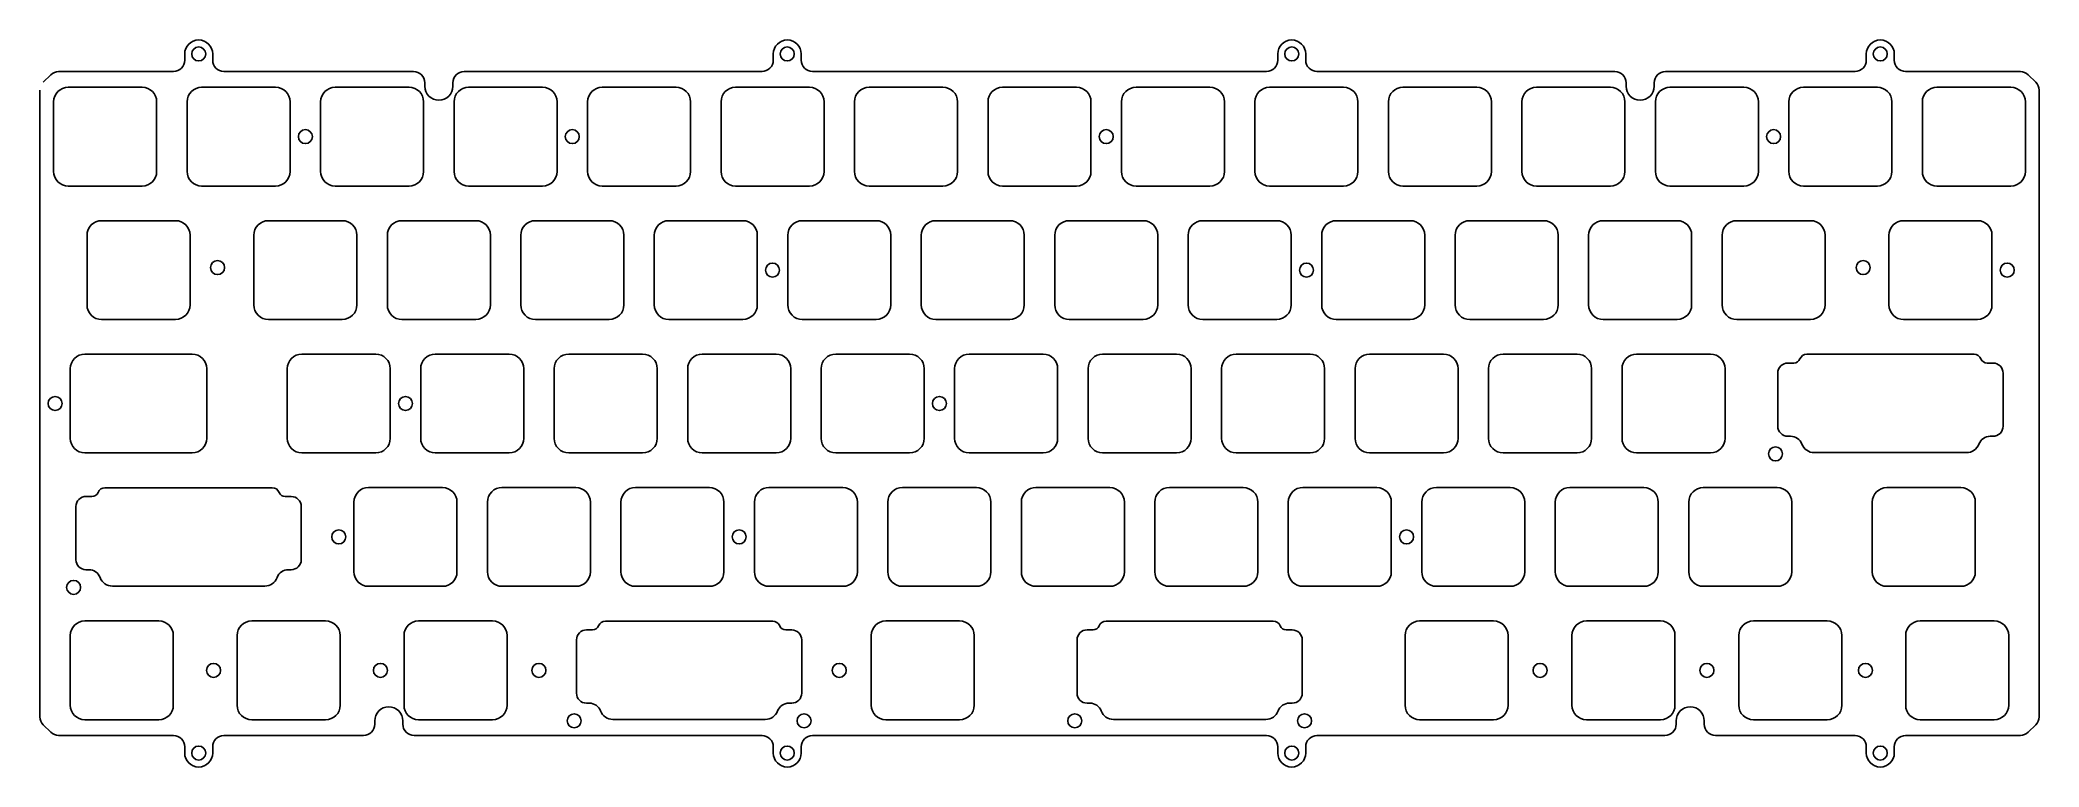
# Model space of a CAD drawing. Header units: millimetres. Extents: x -9 to 276, y -90 to 14.
import ezdxf

# ---------------------------------------------------------------- set-up
doc = ezdxf.new("R2010")
doc.units = ezdxf.units.MM
doc.layers.add('BLACK', color=7, linetype='CONTINUOUS')

msp = doc.modelspace()

# ---------------------------------------------------------------- linework, layer by layer
at = {"layer": 'BLACK', "linetype": 'Continuous'}
for p, q in [((11.35, 11.8), (11.35, 10.9)), ((15.35, 10.9), (15.35, 11.8)), ((95.35, 11.8), (95.35, 10.9)), ((99.35, 10.9), (99.35, 11.8)), ((167.35, 11.8), (167.35, 10.9)), ((171.35, 10.9), (171.35, 11.8)), ((251.35, 11.8), (251.35, 10.9)), ((255.35, 10.9), (255.35, 11.8)), ((-7.768632, 8.831368), (-8.83137, 7.76863)), ((9.75, 9.3), (-6.637257, 9.3)), ((44.025, 9.3), (16.95, 9.3)), ((93.75, 9.3), (51.225, 9.3)), ((165.75, 9.3), (100.95, 9.3)), ((215.475, 9.3), (172.95, 9.3)), ((249.75, 9.3), (222.675, 9.3)), ((273.3373, 9.3), (256.95, 9.3)), ((275.5313, 7.7687), (274.468629, 8.831371)), ((-9.3, 6.637258), (-9.3, -82.837257)), ((5.275, 7.05), (-5.275001, 7.05)), ((24.325, 7.05), (13.774999, 7.05)), ((43.375, 7.05), (32.824999, 7.05)), ((45.625, 7.7), (45.625001, 7.7)), ((45.625001, 7.199502), (45.625001, 7.7)), ((49.625001, 7.7), (49.625001, 7.199502)), ((62.425, 7.05), (51.874999, 7.05)), ((81.475, 7.05), (70.924999, 7.05)), ((100.525, 7.05), (89.974999, 7.05)), ((119.575, 7.05), (109.024999, 7.05)), ((138.625, 7.05), (128.074999, 7.05)), ((157.675, 7.05), (147.124999, 7.05)), ((176.725, 7.05), (166.174999, 7.05)), ((195.775, 7.05), (185.224999, 7.05)), ((214.825, 7.05), (204.274999, 7.05)), ((217.075, 7.7), (217.074997, 7.7)), ((217.074997, 7.199493), (217.074997, 7.7)), ((221.074997, 7.7), (221.074997, 7.199493)), ((233.875, 7.05), (223.324999, 7.05)), ((252.925, 7.05), (242.374999, 7.05)), ((271.975, 7.05), (261.424999, 7.05)), ((275.999982, 6.6372), (276, 6.6372)), ((276, -82.8373), (276, 6.6372)), ((-7.35, 4.975), (-7.35, -4.975001)), ((7.35, 4.975), (7.35, -4.975)), ((11.7, 4.975), (11.7, -4.975001)), ((26.4, 4.975), (26.4, -4.975)), ((30.75, 4.975), (30.75, -4.975001)), ((45.45, 4.975), (45.45, -4.975)), ((49.8, 4.975), (49.8, -4.975001)), ((64.5, 4.975), (64.5, -4.975)), ((68.85, 4.975), (68.85, -4.975001)), ((83.55, 4.975), (83.55, -4.975)), ((87.9, 4.975), (87.9, -4.975001)), ((102.6, 4.975), (102.6, -4.975)), ((106.95, 4.975), (106.95, -4.975001)), ((121.65, 4.975), (121.65, -4.975)), ((126, 4.975), (126, -4.975001)), ((140.7, 4.975), (140.7, -4.975)), ((145.05, 4.975), (145.05, -4.975001)), ((159.75, 4.975), (159.75, -4.975)), ((164.1, 4.975), (164.1, -4.975001)), ((178.8, 4.975), (178.8, -4.975)), ((183.15, 4.975), (183.15, -4.975001)), ((197.85, 4.975), (197.85, -4.975)), ((202.2, 4.975), (202.2, -4.975001)), ((216.9, 4.975), (216.9, -4.975)), ((221.25, 4.975), (221.25, -4.975001)), ((235.95, 4.975), (235.95, -4.975)), ((240.3, 4.975), (240.3, -4.975001)), ((255, 4.975), (255, -4.975)), ((259.35, 4.975), (259.35, -4.975001)), ((274.05, 4.975), (274.05, -4.975)), ((5.275, -7.05), (-5.275, -7.05)), ((24.325, -7.05), (13.775, -7.05)), ((43.375, -7.05), (32.825, -7.05)), ((62.425, -7.05), (51.875, -7.05)), ((81.475, -7.05), (70.925, -7.05)), ((100.525, -7.05), (89.975, -7.05)), ((119.575, -7.05), (109.025, -7.05)), ((138.625, -7.05), (128.075, -7.05)), ((157.675, -7.05), (147.125, -7.05)), ((176.725, -7.05), (166.175, -7.05)), ((195.775, -7.05), (185.225, -7.05)), ((214.825, -7.05), (204.275, -7.05)), ((233.875, -7.05), (223.325, -7.05)), ((252.925, -7.05), (242.375, -7.05)), ((271.975, -7.05), (261.425, -7.05)), ((-2.587499, -14.075), (-2.587499, -24.025001)), ((10.037501, -12), (-0.5125, -12)), ((12.112501, -14.075), (12.112501, -24.025)), ((21.225, -14.075), (21.225, -24.025001)), ((33.85, -12), (23.299999, -12)), ((35.925, -14.075), (35.925, -24.025)), ((40.275, -14.075), (40.275, -24.025001)), ((52.9, -12), (42.349999, -12)), ((54.975, -14.075), (54.975, -24.025)), ((59.325, -14.075), (59.325, -24.025001)), ((71.95, -12), (61.399999, -12)), ((74.025, -14.075), (74.025, -24.025)), ((78.375, -14.075), (78.375, -24.025001)), ((91, -12), (80.449999, -12)), ((93.075, -14.075), (93.075, -24.025)), ((97.425, -14.075), (97.425, -24.025001)), ((110.05, -12), (99.499999, -12)), ((112.125, -14.075), (112.125, -24.025)), ((116.475, -14.075), (116.475, -24.025001)), ((129.1, -12), (118.549999, -12)), ((131.175, -14.075), (131.175, -24.025)), ((135.525, -14.075), (135.525, -24.025001)), ((148.15, -12), (137.599999, -12)), ((150.225, -14.075), (150.225, -24.025)), ((154.575, -14.075), (154.575, -24.025001)), ((167.2, -12), (156.649999, -12)), ((169.275, -14.075), (169.275, -24.025)), ((173.625, -14.075), (173.625, -24.025001)), ((186.25, -12), (175.699999, -12)), ((188.325, -14.075), (188.325, -24.025)), ((192.675, -14.075), (192.675, -24.025001)), ((205.3, -12), (194.749999, -12)), ((207.375, -14.075), (207.375, -24.025)), ((211.725, -14.075), (211.725, -24.025001)), ((224.35, -12), (213.799999, -12)), ((226.425, -14.075), (226.425, -24.025)), ((230.775, -14.075), (230.775, -24.025001)), ((243.4, -12), (232.849999, -12)), ((245.475, -14.075), (245.475, -24.025)), ((254.5875, -14.075), (254.5875, -24.025001)), ((267.2125, -12), (256.662499, -12)), ((269.2875, -14.075), (269.2875, -24.025)), ((10.037501, -26.1), (-0.512499, -26.1)), ((33.85, -26.1), (23.3, -26.1)), ((52.9, -26.1), (42.35, -26.1)), ((71.95, -26.1), (61.4, -26.1)), ((91, -26.1), (80.45, -26.1)), ((110.05, -26.1), (99.5, -26.1)), ((129.1, -26.1), (118.55, -26.1)), ((148.15, -26.1), (137.6, -26.1)), ((167.2, -26.1), (156.65, -26.1)), ((186.25, -26.1), (175.7, -26.1)), ((205.3, -26.1), (194.75, -26.1)), ((224.35, -26.1), (213.8, -26.1)), ((243.4, -26.1), (232.85, -26.1)), ((267.2125, -26.1), (256.6625, -26.1)), ((12.41875, -31.05), (-2.893751, -31.05)), ((38.6125, -31.05), (28.062499, -31.05)), ((57.6625, -31.05), (47.112499, -31.05)), ((76.7125, -31.05), (66.162499, -31.05)), ((95.7625, -31.05), (85.212499, -31.05)), ((114.8125, -31.05), (104.262499, -31.05)), ((133.8625, -31.05), (123.312499, -31.05)), ((152.9125, -31.05), (142.362499, -31.05)), ((171.9625, -31.05), (161.412499, -31.05)), ((191.0125, -31.05), (180.462499, -31.05)), ((210.0625, -31.05), (199.512499, -31.05)), ((229.1125, -31.05), (218.562499, -31.05)), ((242.866125, -31.072411), (242.866125, -31.0724)), ((242.866125, -31.0724), (266.721325, -31.0724)), ((-4.96875, -33.125), (-4.96875, -43.075001)), ((14.49375, -33.125), (14.49375, -43.075)), ((25.9875, -33.125), (25.9875, -43.075001)), ((40.6875, -33.125), (40.6875, -43.075)), ((45.0375, -33.125), (45.0375, -43.075001)), ((59.7375, -33.125), (59.7375, -43.075)), ((64.0875, -33.125), (64.0875, -43.075001)), ((78.7875, -33.125), (78.7875, -43.075)), ((83.1375, -33.125), (83.1375, -43.075001)), ((97.8375, -33.125), (97.8375, -43.075)), ((102.1875, -33.125), (102.1875, -43.075001)), ((116.8875, -33.125), (116.8875, -43.075)), ((121.2375, -33.125), (121.2375, -43.075001)), ((135.9375, -33.125), (135.9375, -43.075)), ((140.2875, -33.125), (140.2875, -43.075001)), ((154.9875, -33.125), (154.9875, -43.075)), ((159.3375, -33.125), (159.3375, -43.075001)), ((174.0375, -33.125), (174.0375, -43.075)), ((178.3875, -33.125), (178.3875, -43.075001)), ((193.0875, -33.125), (193.0875, -43.075)), ((197.4375, -33.125), (197.4375, -43.075001)), ((212.1375, -33.125), (212.1375, -43.075)), ((216.4875, -33.125), (216.4875, -43.075001)), ((231.1875, -33.125), (231.1875, -43.075)), ((238.718235, -41.35044), (238.718235, -33.7497)), ((240.155262, -32.32456), (241.008825, -32.32456)), ((241.008825, -32.324548), (241.008825, -32.32456)), ((268.578525, -32.32456), (269.444125, -32.32456)), ((270.869115, -33.74956), (270.869115, -41.3504)), ((240.547325, -42.77544), (240.143225, -42.77544)), ((269.432208, -42.77544), (269.040075, -42.77544)), ((12.41875, -45.15), (-2.89375, -45.15)), ((38.6125, -45.15), (28.0625, -45.15)), ((57.6625, -45.15), (47.1125, -45.15)), ((76.7125, -45.15), (66.1625, -45.15)), ((95.7625, -45.15), (85.2125, -45.15)), ((114.8125, -45.15), (104.2625, -45.15)), ((133.8625, -45.15), (123.3125, -45.15)), ((152.9125, -45.15), (142.3625, -45.15)), ((171.9625, -45.15), (161.4125, -45.15)), ((191.0125, -45.15), (180.4625, -45.15)), ((210.0625, -45.15), (199.5125, -45.15)), ((229.1125, -45.15), (218.5625, -45.15)), ((265.669175, -45.11191), (243.918325, -45.11191)), ((-0.021375, -50.122411), (-0.021375, -50.1224)), ((-0.021375, -50.1224), (23.833825, -50.1224)), ((48.1375, -50.1), (37.587499, -50.1)), ((67.1875, -50.1), (56.637499, -50.1)), ((86.2375, -50.1), (75.687499, -50.1)), ((105.2875, -50.1), (94.737499, -50.1)), ((124.3375, -50.1), (113.787499, -50.1)), ((143.3875, -50.1), (132.837499, -50.1)), ((162.4375, -50.1), (151.887499, -50.1)), ((181.4875, -50.1), (170.937499, -50.1)), ((200.5375, -50.1), (189.987499, -50.1)), ((219.5875, -50.1), (209.037499, -50.1)), ((238.6375, -50.1), (228.087499, -50.1)), ((264.83125, -50.1), (254.281249, -50.1)), ((-4.169265, -60.40044), (-4.169265, -52.7997)), ((-2.732238, -51.37456), (-1.878675, -51.37456)), ((-1.878675, -51.374548), (-1.878675, -51.37456)), ((25.691025, -51.37456), (26.556625, -51.37456)), ((27.981615, -52.79956), (27.981615, -60.4004)), ((35.5125, -52.175), (35.5125, -62.125001)), ((50.2125, -52.175), (50.2125, -62.125)), ((54.5625, -52.175), (54.5625, -62.125001)), ((69.2625, -52.175), (69.2625, -62.125)), ((73.6125, -52.175), (73.6125, -62.125001)), ((88.3125, -52.175), (88.3125, -62.125)), ((92.6625, -52.175), (92.6625, -62.125001)), ((107.3625, -52.175), (107.3625, -62.125)), ((111.7125, -52.175), (111.7125, -62.125001)), ((126.4125, -52.175), (126.4125, -62.125)), ((130.7625, -52.175), (130.7625, -62.125001)), ((145.4625, -52.175), (145.4625, -62.125)), ((149.8125, -52.175), (149.8125, -62.125001)), ((164.5125, -52.175), (164.5125, -62.125)), ((168.8625, -52.175), (168.8625, -62.125001)), ((183.5625, -52.175), (183.5625, -62.125)), ((187.9125, -52.175), (187.9125, -62.125001)), ((202.6125, -52.175), (202.6125, -62.125)), ((206.9625, -52.175), (206.9625, -62.125001)), ((221.6625, -52.175), (221.6625, -62.125)), ((226.0125, -52.175), (226.0125, -62.125001)), ((240.7125, -52.175), (240.7125, -62.125)), ((252.20625, -52.175), (252.20625, -62.125001)), ((266.90625, -52.175), (266.90625, -62.125)), ((-2.340175, -61.82544), (-2.744275, -61.82544)), ((26.544708, -61.82544), (26.152575, -61.82544)), ((22.781675, -64.16191), (1.030825, -64.16191)), ((48.1375, -64.2), (37.5875, -64.2)), ((67.1875, -64.2), (56.6375, -64.2)), ((86.2375, -64.2), (75.6875, -64.2)), ((105.2875, -64.2), (94.7375, -64.2)), ((124.3375, -64.2), (113.7875, -64.2)), ((143.3875, -64.2), (132.8375, -64.2)), ((162.4375, -64.2), (151.8875, -64.2)), ((181.4875, -64.2), (170.9375, -64.2)), ((200.5375, -64.2), (189.9875, -64.2)), ((219.5875, -64.2), (209.0375, -64.2)), ((238.6375, -64.2), (228.0875, -64.2)), ((264.83125, -64.2), (254.28125, -64.2)), ((-4.96875, -71.225), (-4.96875, -81.175001)), ((7.65625, -69.15), (-2.893751, -69.15)), ((9.73125, -71.225), (9.73125, -81.175)), ((18.84375, -71.225), (18.84375, -81.175001)), ((31.46875, -69.15), (20.918749, -69.15)), ((33.54375, -71.225), (33.54375, -81.175)), ((42.65625, -71.225), (42.65625, -81.175001)), ((55.28125, -69.15), (44.731249, -69.15)), ((57.35625, -71.225), (57.35625, -81.175)), ((68.705262, -70.42456), (69.558825, -70.42456)), ((69.558825, -70.424548), (69.558825, -70.42456)), ((71.416125, -69.172411), (71.416125, -69.1724)), ((71.416125, -69.1724), (95.271325, -69.1724)), ((97.128525, -70.42456), (97.994125, -70.42456)), ((109.33125, -71.225), (109.33125, -81.175001)), ((121.95625, -69.15), (111.406249, -69.15)), ((124.03125, -71.225), (124.03125, -81.175)), ((140.142762, -70.42456), (140.996325, -70.42456)), ((140.996325, -70.424548), (140.996325, -70.42456)), ((142.853625, -69.172411), (142.853625, -69.1724)), ((142.853625, -69.1724), (166.708825, -69.1724)), ((168.566025, -70.42456), (169.431625, -70.42456)), ((185.53125, -71.225), (185.53125, -81.175001)), ((198.15625, -69.15), (187.606249, -69.15)), ((200.23125, -71.225), (200.23125, -81.175)), ((209.34375, -71.225), (209.34375, -81.175001)), ((221.96875, -69.15), (211.418749, -69.15)), ((224.04375, -71.225), (224.04375, -81.175)), ((233.15625, -71.225), (233.15625, -81.175001)), ((245.78125, -69.15), (235.231249, -69.15)), ((247.85625, -71.225), (247.85625, -81.175)), ((256.96875, -71.225), (256.96875, -81.175001)), ((269.59375, -69.15), (259.043749, -69.15)), ((271.66875, -71.225), (271.66875, -81.175)), ((67.268235, -79.45044), (67.268235, -71.8497)), ((99.419115, -71.84956), (99.419115, -79.4504)), ((138.705735, -79.45044), (138.705735, -71.8497)), ((170.856615, -71.84956), (170.856615, -79.4504)), ((69.097325, -80.87544), (68.693225, -80.87544)), ((97.982208, -80.87544), (97.590075, -80.87544)), ((140.534825, -80.87544), (140.130725, -80.87544)), ((169.419708, -80.87544), (169.027575, -80.87544)), ((-8.831368, -83.968632), (-7.76863, -85.03137)), ((-6.637258, -85.5), (9.75, -85.5)), ((7.65625, -83.25), (-2.89375, -83.25)), ((16.95, -85.5), (36.881, -85.5)), ((31.46875, -83.25), (20.91875, -83.25)), ((38.481003, -83.9), (38.481003, -83.4145)), ((42.481, -83.9), (42.481003, -83.9)), ((42.481003, -83.4145), (42.481003, -83.9)), ((44.081, -85.5), (93.75, -85.5)), ((55.28125, -83.25), (44.73125, -83.25)), ((94.219175, -83.21191), (72.468325, -83.21191)), ((100.95, -85.5), (165.75, -85.5)), ((121.95625, -83.25), (111.40625, -83.25)), ((165.656675, -83.21191), (143.905825, -83.21191)), ((172.95, -85.5), (222.619, -85.5)), ((198.15625, -83.25), (187.60625, -83.25)), ((221.96875, -83.25), (211.41875, -83.25)), ((224.219002, -83.9), (224.219002, -83.4145)), ((228.219, -83.9), (228.219002, -83.9)), ((228.219002, -83.4145), (228.219002, -83.9)), ((229.819, -85.5), (249.75, -85.5)), ((245.78125, -83.25), (235.23125, -83.25)), ((256.95, -85.5), (273.3372, -85.5)), ((269.59375, -83.25), (259.04375, -83.25)), ((273.3372, -85.499982), (273.3372, -85.5)), ((274.4687, -85.0313), (275.531371, -83.968629)), ((11.35, -87.1), (11.35, -88)), ((15.35, -88), (15.35, -87.1)), ((95.35, -87.1), (95.35, -88)), ((99.35, -88), (99.35, -87.1)), ((167.35, -87.1), (167.35, -88)), ((171.35, -88), (171.35, -87.1)), ((251.35, -87.1), (251.35, -88)), ((255.35, -88), (255.35, -87.1))]:
    msp.add_line(p, q, dxfattribs=at)
at = {"layer": 'BLACK'}
for centre in [(13.35, 11.8), (97.35, 11.8), (169.35, 11.8), (253.35, 11.8), (28.575, 0), (66.675, 0), (142.875, 0), (238.125, 0), (16.04875, -18.7), (95.25, -19.05), (171.45, -19.05), (250.9012, -18.7), (271.4625, -19.05), (-7.14375, -38.1), (42.8625, -38.1), (119.0625, -38.1), (238.39375, -45.3), (33.3375, -57.15), (90.4875, -57.15), (185.7375, -57.15), (-4.49375, -64.35), (15.478125, -76.2), (39.290625, -76.2), (61.9125, -76.2), (104.775, -76.2), (204.7875, -76.2), (228.6, -76.2), (251.221875, -76.2), (66.94375, -83.4), (99.74375, -83.4), (138.38125, -83.4), (171.18125, -83.4), (13.35, -88), (97.35, -88), (169.35, -88), (253.35, -88)]:
    msp.add_circle(centre, 1, dxfattribs=at)
for centre, radius, start, end in [((13.35, 11.8), 2, 0, 180), ((97.35, 11.8), 2, 0, 180), ((169.35, 11.8), 2, 0, 180), ((253.35, 11.8), 2, 0, 180), ((-6.637256, 7.699993), 1.600007, 90.00003581, 135.00002532), ((9.75, 10.9), 1.6, 270, 0), ((16.95, 10.9), 1.6, 180, 270), ((44.02495, 7.7), 1.6, 0, 89.99820951), ((51.22505, 7.7), 1.600049, 90.00179049, 180), ((93.75005, 10.9), 1.59995, 269.99820951, 0), ((100.94995, 10.9), 1.6, 180, 270.00179049), ((165.75005, 10.9), 1.59995, 269.99820951, 0), ((172.94995, 10.9), 1.6, 180, 270.00179049), ((215.47505, 7.7), 1.6, 0, 90.00179049), ((222.67495, 7.7), 1.599953, 89.99820951, 180), ((249.75005, 10.9), 1.59995, 269.99820951, 0), ((256.94995, 10.9), 1.6, 180, 270.00179049), ((273.33735, 7.7002), 1.5998, 44.99726494, 90.00179072), ((-5.275001, 4.975001), 2.074999, 90, 180.00002761), ((5.275, 4.975), 2.075, 0, 90), ((13.774999, 4.975001), 2.074999, 90, 180.00002761), ((24.325, 4.975), 2.075, 0, 90), ((32.824999, 4.975001), 2.074999, 90, 180.00002761), ((43.375, 4.975), 2.075, 0, 90), ((47.625001, 7.199502), 2, 180, 0), ((51.875, 4.975), 2.075, 90.00002761, 180), ((62.425, 4.975), 2.075, 0, 90), ((70.924999, 4.975001), 2.074999, 90, 180.00002761), ((81.475, 4.975), 2.075, 0, 90), ((89.975, 4.975), 2.075, 90.00002761, 180), ((100.525, 4.975), 2.075, 0, 90), ((109.024999, 4.975001), 2.074999, 90, 180.00002761), ((119.575, 4.975), 2.075, 0, 90), ((128.075, 4.975), 2.075, 90.00002761, 180), ((138.625, 4.975), 2.075, 0, 90), ((147.125, 4.975), 2.075, 90.00002761, 180), ((157.675, 4.975), 2.075, 0, 90), ((166.175, 4.975), 2.075, 90.00002761, 180), ((176.725, 4.975), 2.075, 0, 90), ((185.225, 4.975), 2.075, 90.00002761, 180), ((195.775, 4.975), 2.075, 0, 90), ((204.275, 4.975), 2.075, 90.00002761, 180), ((214.825, 4.975), 2.075, 0, 90), ((219.074997, 7.199493), 2, 180, 0), ((223.324999, 4.975001), 2.074999, 90, 180.00002761), ((233.875, 4.975), 2.075, 0, 90), ((242.374999, 4.975001), 2.074999, 90, 180.00002761), ((252.925, 4.975), 2.075, 0, 90), ((261.424999, 4.975001), 2.074999, 90, 180.00002761), ((271.975, 4.975), 2.075, 0, 90), ((274.39995, 6.6373), 1.600006, 359.99641909, 45.00126607), ((-5.275001, -4.975001), 2.074999, 180, 270.00002761), ((5.275, -4.975), 2.075, 270, 0), ((13.774999, -4.975001), 2.074999, 180, 270.00002761), ((24.325, -4.975), 2.075, 270, 0), ((32.824999, -4.975001), 2.074999, 180, 270.00002761), ((43.375, -4.975), 2.075, 270, 0), ((51.875, -4.975), 2.075, 180.00002761, 270), ((62.425, -4.975), 2.075, 270, 0), ((70.924999, -4.975001), 2.074999, 180, 270.00002761), ((81.475, -4.975), 2.075, 270, 0), ((89.975, -4.975), 2.075, 180.00002761, 270), ((100.525, -4.975), 2.075, 270, 0), ((109.024999, -4.975001), 2.074999, 180, 270.00002761), ((119.575, -4.975), 2.075, 270, 0), ((128.075, -4.975), 2.075, 180.00002761, 270), ((138.625, -4.975), 2.075, 270, 0), ((147.125, -4.975), 2.075, 180.00002761, 270), ((157.675, -4.975), 2.075, 270, 0), ((166.175, -4.975), 2.075, 180.00002761, 270), ((176.725, -4.975), 2.075, 270, 0), ((185.225, -4.975), 2.075, 180.00002761, 270), ((195.775, -4.975), 2.075, 270, 0), ((204.275, -4.975), 2.075, 180.00002761, 270), ((214.825, -4.975), 2.075, 270, 0), ((223.324999, -4.975001), 2.074999, 180, 270.00002761), ((233.875, -4.975), 2.075, 270, 0), ((242.374999, -4.975001), 2.074999, 180, 270.00002761), ((252.925, -4.975), 2.075, 270, 0), ((261.424999, -4.975001), 2.074999, 180, 270.00002761), ((271.975, -4.975), 2.075, 270, 0), ((-0.5125, -14.074999), 2.074999, 90, 180.00002761), ((10.037501, -14.075), 2.075, 0, 90), ((23.299999, -14.074999), 2.074999, 90, 180.00002761), ((33.85, -14.075), 2.075, 0, 90), ((42.349999, -14.074999), 2.074999, 90, 180.00002761), ((52.9, -14.075), 2.075, 0, 90), ((61.399999, -14.074999), 2.074999, 90, 180.00002761), ((71.95, -14.075), 2.075, 0, 90), ((80.449999, -14.074999), 2.074999, 90, 180.00002761), ((91, -14.075), 2.075, 0, 90), ((99.499999, -14.074999), 2.074999, 90, 180.00002761), ((110.05, -14.075), 2.075, 0, 90), ((118.549999, -14.074999), 2.074999, 90, 180.00002761), ((129.1, -14.075), 2.075, 0, 90), ((137.599999, -14.074999), 2.074999, 90, 180.00002761), ((148.15, -14.075), 2.075, 0, 90), ((156.649999, -14.074999), 2.074999, 90, 180.00002761), ((167.2, -14.075), 2.075, 0, 90), ((175.699999, -14.074999), 2.074999, 90, 180.00002761), ((186.25, -14.075), 2.075, 0, 90), ((194.749999, -14.074999), 2.074999, 90, 180.00002761), ((205.3, -14.075), 2.075, 0, 90), ((213.799999, -14.074999), 2.074999, 90, 180.00002761), ((224.35, -14.075), 2.075, 0, 90), ((232.849999, -14.074999), 2.074999, 90, 180.00002761), ((243.4, -14.075), 2.075, 0, 90), ((256.662499, -14.074999), 2.074999, 90, 180.00002761), ((267.2125, -14.075), 2.075, 0, 90), ((-0.5125, -24.025001), 2.074999, 180, 270.00002761), ((10.037501, -24.025), 2.075, 270, 0), ((23.299999, -24.025001), 2.074999, 180, 270.00002761), ((33.85, -24.025), 2.075, 270, 0), ((42.349999, -24.025001), 2.074999, 180, 270.00002761), ((52.9, -24.025), 2.075, 270, 0), ((61.399999, -24.025001), 2.074999, 180, 270.00002761), ((71.95, -24.025), 2.075, 270, 0), ((80.449999, -24.025001), 2.074999, 180, 270.00002761), ((91, -24.025), 2.075, 270, 0), ((99.499999, -24.025001), 2.074999, 180, 270.00002761), ((110.05, -24.025), 2.075, 270, 0), ((118.549999, -24.025001), 2.074999, 180, 270.00002761), ((129.1, -24.025), 2.075, 270, 0), ((137.599999, -24.025001), 2.074999, 180, 270.00002761), ((148.15, -24.025), 2.075, 270, 0), ((156.649999, -24.025001), 2.074999, 180, 270.00002761), ((167.2, -24.025), 2.075, 270, 0), ((175.699999, -24.025001), 2.074999, 180, 270.00002761), ((186.25, -24.025), 2.075, 270, 0), ((194.749999, -24.025001), 2.074999, 180, 270.00002761), ((205.3, -24.025), 2.075, 270, 0), ((213.799999, -24.025001), 2.074999, 180, 270.00002761), ((224.35, -24.025), 2.075, 270, 0), ((232.849999, -24.025001), 2.074999, 180, 270.00002761), ((243.4, -24.025), 2.075, 270, 0), ((256.662499, -24.025001), 2.074999, 180, 270.00002761), ((267.2125, -24.025), 2.075, 270, 0), ((-2.893751, -33.124999), 2.074999, 90, 180.00002761), ((12.41875, -33.125), 2.075, 0, 90), ((28.062499, -33.124999), 2.074999, 90, 180.00002761), ((38.6125, -33.125), 2.075, 0, 90), ((47.112499, -33.124999), 2.074999, 90, 180.00002761), ((57.6625, -33.125), 2.075, 0, 90), ((66.162499, -33.124999), 2.074999, 90, 180.00002761), ((76.7125, -33.125), 2.075, 0, 90), ((85.212499, -33.124999), 2.074999, 90, 180.00002761), ((95.7625, -33.125), 2.075, 0, 90), ((104.262499, -33.124999), 2.074999, 90, 180.00002761), ((114.8125, -33.125), 2.075, 0, 90), ((123.312499, -33.124999), 2.074999, 90, 180.00002761), ((133.8625, -33.125), 2.075, 0, 90), ((142.362499, -33.124999), 2.074999, 90, 180.00002761), ((152.9125, -33.125), 2.075, 0, 90), ((161.412499, -33.124999), 2.074999, 90, 180.00002761), ((171.9625, -33.125), 2.075, 0, 90), ((180.462499, -33.124999), 2.074999, 90, 180.00002761), ((191.0125, -33.125), 2.075, 0, 90), ((199.512499, -33.124999), 2.074999, 90, 180.00002761), ((210.0625, -33.125), 2.075, 0, 90), ((218.562499, -33.124999), 2.074999, 90, 180.00002761), ((229.1125, -33.125), 2.075, 0, 90), ((242.866094, -32.147455), 1.075044, 89.99834782, 157.973763), ((266.72135, -32.1473), 1.0749, 22.0204571, 90.00133258), ((240.143395, -33.749671), 1.42516, 89.52290502, 180.00116589), ((241.008826, -31.3961), 0.928448, 269.99993829, 337.97487728), ((268.57855, -31.3961), 0.92846, 202.02452102, 269.99845724), ((269.44415, -33.7495), 1.42494, 359.99758749, 90.00100523), ((240.143189, -41.350486), 1.424954, 179.99815039, 270.00144752), ((240.547374, -44.500243), 1.724803, 20.54306333, 90.00162772), ((269.04007, -44.50036), 1.72492, 89.99983392, 159.45458763), ((269.44396, -41.35033), 1.425155, 269.52752788, 359.99718578), ((-2.893751, -43.075001), 2.074999, 180, 270.00002761), ((12.41875, -43.075), 2.075, 270, 0), ((28.062499, -43.075001), 2.074999, 180, 270.00002761), ((38.6125, -43.075), 2.075, 270, 0), ((47.112499, -43.075001), 2.074999, 180, 270.00002761), ((57.6625, -43.075), 2.075, 270, 0), ((66.162499, -43.075001), 2.074999, 180, 270.00002761), ((76.7125, -43.075), 2.075, 270, 0), ((85.212499, -43.075001), 2.074999, 180, 270.00002761), ((95.7625, -43.075), 2.075, 270, 0), ((104.262499, -43.075001), 2.074999, 180, 270.00002761), ((114.8125, -43.075), 2.075, 270, 0), ((123.312499, -43.075001), 2.074999, 180, 270.00002761), ((133.8625, -43.075), 2.075, 270, 0), ((142.362499, -43.075001), 2.074999, 180, 270.00002761), ((152.9125, -43.075), 2.075, 270, 0), ((161.412499, -43.075001), 2.074999, 180, 270.00002761), ((171.9625, -43.075), 2.075, 270, 0), ((180.462499, -43.075001), 2.074999, 180, 270.00002761), ((191.0125, -43.075), 2.075, 270, 0), ((199.512499, -43.075001), 2.074999, 180, 270.00002761), ((210.0625, -43.075), 2.075, 270, 0), ((218.562499, -43.075001), 2.074999, 180, 270.00002761), ((229.1125, -43.075), 2.075, 270, 0), ((243.918284, -43.236811), 1.875099, 200.54912503, 270.0012528), ((265.66919, -43.23697), 1.87494, 269.99954162, 339.45391569), ((-1.878626, -50.446171), 0.928376, 269.99697591, 337.97782841), ((-0.021476, -51.197351), 1.07494, 89.99461656, 157.97750247), ((23.83379, -51.19739), 1.07499, 22.02370504, 89.99813454), ((25.69105, -50.4461), 0.92846, 202.02452102, 269.99845724), ((37.587499, -52.174999), 2.074999, 90, 180.00002761), ((48.1375, -52.175), 2.075, 0, 90), ((56.637499, -52.174999), 2.074999, 90, 180.00002761), ((67.1875, -52.175), 2.075, 0, 90), ((75.687499, -52.174999), 2.074999, 90, 180.00002761), ((86.2375, -52.175), 2.075, 0, 90), ((94.737499, -52.174999), 2.074999, 90, 180.00002761), ((105.2875, -52.175), 2.075, 0, 90), ((113.787499, -52.174999), 2.074999, 90, 180.00002761), ((124.3375, -52.175), 2.075, 0, 90), ((132.837499, -52.174999), 2.074999, 90, 180.00002761), ((143.3875, -52.175), 2.075, 0, 90), ((151.887499, -52.174999), 2.074999, 90, 180.00002761), ((162.4375, -52.175), 2.075, 0, 90), ((170.937499, -52.174999), 2.074999, 90, 180.00002761), ((181.4875, -52.175), 2.075, 0, 90), ((189.987499, -52.174999), 2.074999, 90, 180.00002761), ((200.5375, -52.175), 2.075, 0, 90), ((209.037499, -52.174999), 2.074999, 90, 180.00002761), ((219.5875, -52.175), 2.075, 0, 90), ((228.087504, -52.175004), 2.075004, 90.00013806, 179.99988955), ((238.6375, -52.175), 2.075, 0, 90), ((254.281254, -52.175004), 2.075004, 90.00013806, 179.99988955), ((264.83125, -52.175), 2.075, 0, 90), ((-2.744183, -52.799592), 1.425082, 89.51974267, 180.00434217), ((26.55665, -52.7995), 1.42494, 359.99758749, 90.00100523), ((-2.744264, -60.400439), 1.425001, 180.00004021, 269.99955772), ((-2.340199, -63.550348), 1.724908, 20.54547839, 89.9992028), ((26.15258, -63.55038), 1.724936, 90.00016608, 159.45408213), ((26.55649, -60.40036), 1.425125, 269.52631186, 359.99839184), ((37.587499, -62.125001), 2.074999, 180, 270.00002761), ((48.1375, -62.125), 2.075, 270, 0), ((56.637499, -62.125001), 2.074999, 180, 270.00002761), ((67.1875, -62.125), 2.075, 270, 0), ((75.687499, -62.125001), 2.074999, 180, 270.00002761), ((86.2375, -62.125), 2.075, 270, 0), ((94.737499, -62.125001), 2.074999, 180, 270.00002761), ((105.2875, -62.125), 2.075, 270, 0), ((113.787499, -62.125001), 2.074999, 180, 270.00002761), ((124.3375, -62.125), 2.075, 270, 0), ((132.837499, -62.125001), 2.074999, 180, 270.00002761), ((143.3875, -62.125), 2.075, 270, 0), ((151.887499, -62.125001), 2.074999, 180, 270.00002761), ((162.4375, -62.125), 2.075, 270, 0), ((170.937499, -62.125001), 2.074999, 180, 270.00002761), ((181.4875, -62.125), 2.075, 270, 0), ((189.987499, -62.125001), 2.074999, 180, 270.00002761), ((200.5375, -62.125), 2.075, 270, 0), ((209.037499, -62.125001), 2.074999, 180, 270.00002761), ((219.5875, -62.125), 2.075, 270, 0), ((228.087502, -62.124998), 2.075002, 180.00008284, 269.99994478), ((238.6375, -62.125), 2.075, 270, 0), ((254.281252, -62.124998), 2.075002, 180.00008284, 269.99994478), ((264.83125, -62.125), 2.075, 270, 0), ((1.030712, -62.286915), 1.874995, 200.54692151, 270.00345303), ((22.78159, -62.28683), 1.875082, 270.0025973, 339.45098232), ((-2.893746, -71.225004), 2.075004, 90.00013806, 179.99988955), ((7.65625, -71.225), 2.075, 0, 90), ((20.918754, -71.225004), 2.075004, 90.00013806, 179.99988955), ((31.46875, -71.225), 2.075, 0, 90), ((44.731254, -71.225004), 2.075004, 90.00013806, 179.99988955), ((55.28125, -71.225), 2.075, 0, 90), ((68.693317, -71.849592), 1.425082, 89.51974267, 180.00434217), ((69.558874, -69.496171), 0.928376, 269.99697591, 337.97782841), ((71.416024, -70.247351), 1.07494, 89.99461656, 157.97750247), ((95.27129, -70.24739), 1.07499, 22.02370504, 89.99813454), ((97.12855, -69.4961), 0.92846, 202.02452102, 269.99845724), ((97.99415, -71.8495), 1.42494, 359.99758749, 90.00100523), ((111.406254, -71.225004), 2.075004, 90.00013806, 179.99988955), ((121.95625, -71.225), 2.075, 0, 90), ((140.130817, -71.849592), 1.425082, 89.51974267, 180.00434217), ((140.996374, -69.496171), 0.928376, 269.99697591, 337.97782841), ((142.853524, -70.247351), 1.07494, 89.99461656, 157.97750247), ((166.70879, -70.24739), 1.07499, 22.02370504, 89.99813454), ((168.56605, -69.4961), 0.92846, 202.02452102, 269.99845724), ((169.43165, -71.8495), 1.42494, 359.99758749, 90.00100523), ((187.606254, -71.225004), 2.075004, 90.00013806, 179.99988955), ((198.15625, -71.225), 2.075, 0, 90), ((211.418754, -71.225004), 2.075004, 90.00013806, 179.99988955), ((221.96875, -71.225), 2.075, 0, 90), ((235.231254, -71.225004), 2.075004, 90.00013806, 179.99988955), ((245.78125, -71.225), 2.075, 0, 90), ((259.043754, -71.225004), 2.075004, 90.00013806, 179.99988955), ((269.59375, -71.225), 2.075, 0, 90), ((68.693236, -79.450439), 1.425001, 180.00004021, 269.99955772), ((97.99399, -79.45036), 1.425125, 269.52631186, 359.99839184), ((140.130736, -79.450439), 1.425001, 180.00004021, 269.99955772), ((169.43149, -79.45036), 1.425125, 269.52631186, 359.99839184), ((-2.893748, -81.174998), 2.075002, 180.00008284, 269.99994478), ((7.65625, -81.175), 2.075, 270, 0), ((20.918752, -81.174998), 2.075002, 180.00008284, 269.99994478), ((31.46875, -81.175), 2.075, 270, 0), ((40.481003, -83.4145), 2, 0, 180), ((44.731252, -81.174998), 2.075002, 180.00008284, 269.99994478), ((55.28125, -81.175), 2.075, 270, 0), ((69.097301, -82.600348), 1.724908, 20.54547839, 89.9992028), ((72.468212, -81.336915), 1.874995, 200.54692151, 270.00345303), ((94.21909, -81.33683), 1.875082, 270.0025973, 339.45098232), ((97.59008, -82.60038), 1.724936, 90.00016608, 159.45408213), ((111.406252, -81.174998), 2.075002, 180.00008284, 269.99994478), ((121.95625, -81.175), 2.075, 270, 0), ((140.534801, -82.600348), 1.724908, 20.54547839, 89.9992028), ((143.905712, -81.336915), 1.874995, 200.54692151, 270.00345303), ((165.65659, -81.33683), 1.875082, 270.0025973, 339.45098232), ((169.02758, -82.60038), 1.724936, 90.00016608, 159.45408213), ((187.606252, -81.174998), 2.075002, 180.00008284, 269.99994478), ((198.15625, -81.175), 2.075, 270, 0), ((211.418752, -81.174998), 2.075002, 180.00008284, 269.99994478), ((221.96875, -81.175), 2.075, 270, 0), ((226.219002, -83.4145), 2, 0, 180), ((235.231252, -81.174998), 2.075002, 180.00008284, 269.99994478), ((245.78125, -81.175), 2.075, 270, 0), ((259.043752, -81.174998), 2.075002, 180.00008284, 269.99994478), ((269.59375, -81.175), 2.075, 270, 0), ((-7.699993, -82.837256), 1.600007, 180.00003581, 225.00002532), ((-6.637258, -83.899998), 1.600002, 225, 270), ((9.75, -87.1), 1.6, 0, 90), ((16.95, -87.1), 1.6, 90, 180), ((36.88105, -83.9), 1.599953, 269.99820951, 0), ((44.08095, -83.9), 1.6, 180, 270.00179049), ((93.75005, -87.1), 1.6, 0, 90.00179049), ((100.94995, -87.1), 1.59995, 89.99820951, 180), ((165.75005, -87.1), 1.6, 0, 90.00179049), ((172.94995, -87.1), 1.59995, 89.99820951, 180), ((222.61905, -83.9), 1.599952, 269.99820951, 0), ((229.81895, -83.9), 1.6, 180, 270.00179049), ((249.75005, -87.1), 1.6, 0, 90.00179049), ((256.94995, -87.1), 1.59995, 89.99820951, 180), ((273.33725, -83.8999), 1.600077, 269.9982096, 315.00126601), ((274.40015, -82.8373), 1.59985, 314.99726506, 0), ((13.35, -88), 2, 180, 0), ((97.35, -88), 2, 180, 0), ((169.35, -88), 2, 180, 0), ((253.35, -88), 2, 180, 0)]:
    msp.add_arc(centre, radius, start, end, dxfattribs=at)

doc.saveas('drawing.dxf')
